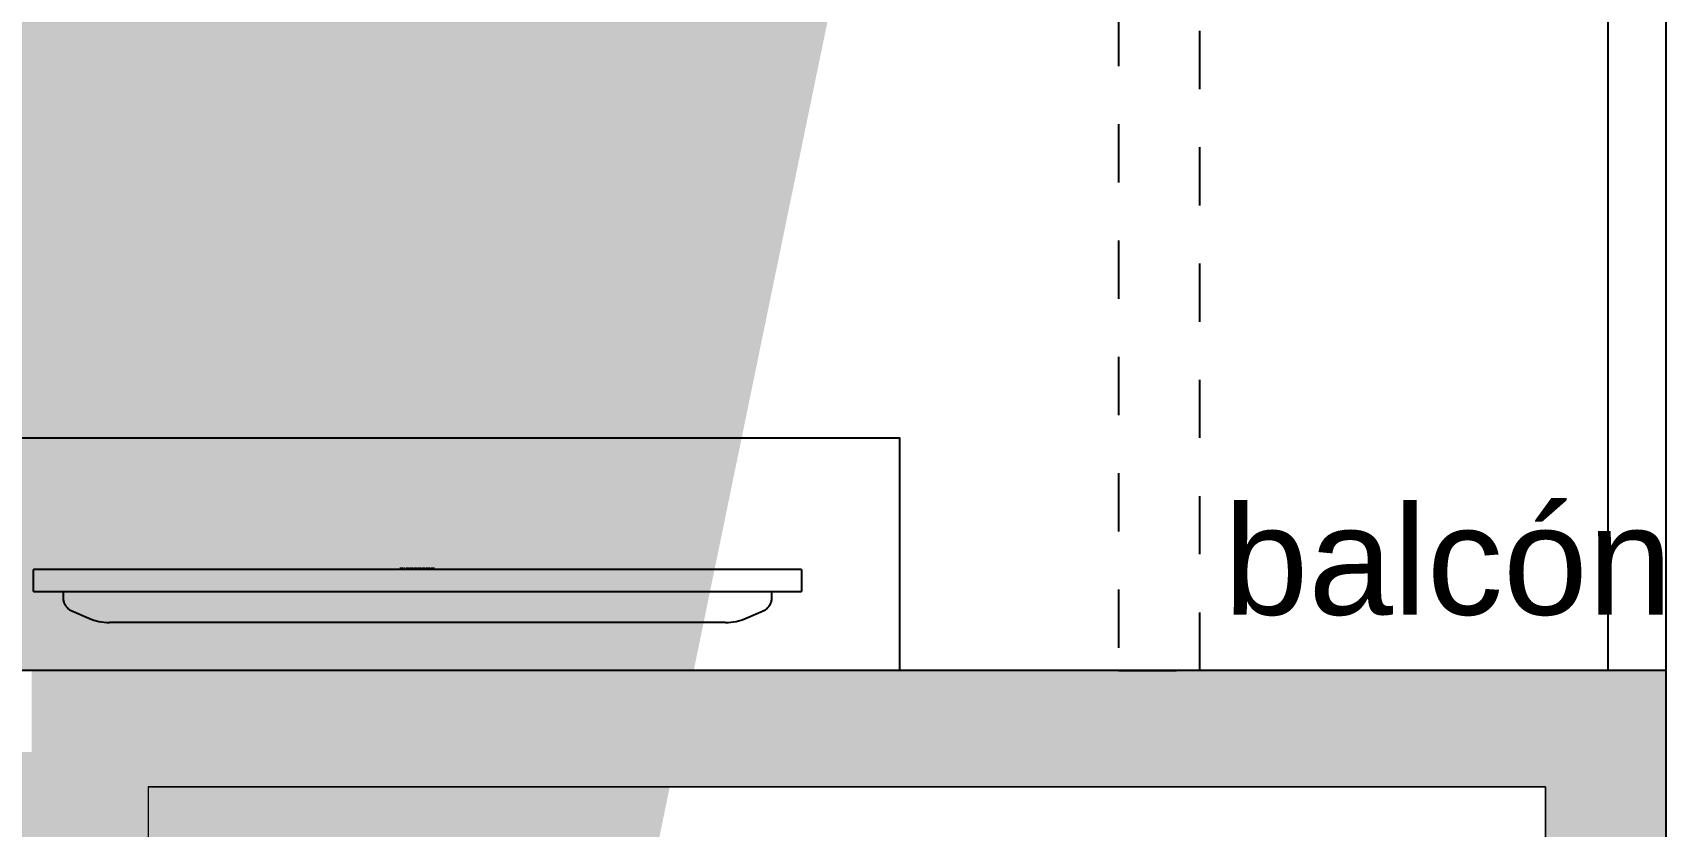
# Model space of a CAD drawing. Header units: metres. Extents: x -598 to 357, y -242 to 574.
# Drawn here: x -245.488 to -242.672, y 295.966 to 297.331 of the extents above; entities that cross this region are included whole.
import ezdxf

# ---------------------------------------------------------------- set-up
doc = ezdxf.new("R2010")
doc.units = ezdxf.units.M
doc.linetypes.add('xref_Nivel TIPICO$0$HIDDEN2', pattern=[0.1875, 0.125, -0.0625])
for name, color, linetype in [('APTOS_SPZ_MCH_N2 MUNI$0$DUCTOS', 1, 'Continuous'), ('T-texto', 8, 'Continuous'), ('xref_Nivel PB$0$B-baranda', 2, 'Continuous'), ('xref_Nivel TIPICO$0$D-dintel mamposteria', 1, 'Continuous'), ('xref_Nivel TIPICO$0$H-hatch mamposteria', 8, 'Continuous'), ('xref_Nivel TIPICO$0$M-muebles', 1, 'Continuous'), ('ZXREF_ELEVADORES$0$E-Elevador', 1, 'Continuous')]:
    doc.layers.add(name, color=color, linetype=linetype)
doc.layers.add('Muro Mamspoteria', color=5, linetype='Continuous', lineweight=9)
doc.styles.get("Standard").update_dxf_attribs({"font": 'arial.ttf'})

# ---------------------------------------------------------------- blocks, each defined once
blk = doc.blocks.new('*U235')
at = {"layer": 'xref_Nivel TIPICO$0$D-dintel mamposteria', "linetype": 'xref_Nivel TIPICO$0$HIDDEN2', "ltscale": 0.5}
blk.add_lwpolyline([(0.14, 0), (0, 0), (0, 3.1394), (0.14, 3.1394)], close=True, dxfattribs=at)
blk = doc.blocks.new('ELEVADOR 01')
at = {"layer": 'ZXREF_ELEVADORES$0$E-Elevador', "color": 8, "linetype": 'Continuous', "lineweight": 20}
blk.add_lwpolyline([(-182.83574, 287.16745), (-182.83574, 289.26745), (-180.43314, 289.26745), (-180.43314, 287.16745)], dxfattribs=at)
blk = doc.blocks.new('xref_Nivel TIPICO$0$Television_Panasonic_54quot_Plasma_Wall_Mounted_10523 - Television_Panasonic_54quot_Plasma_Wall_Mounted_10523-13820842-AMUEBLADAS N8 _18_34')
at = {"layer": 'xref_Nivel TIPICO$0$M-muebles'}
for p, q in [((-0.6604, 0.2423), (0.6604, 0.2423)), ((-0.6604, 0.2423), (-0.6604, 0.2042)), ((-0.0293, 0.2439), (-0.0258, 0.2439)), ((-0.0293, 0.2439), (-0.0293, 0.2423)), ((-0.0281, 0.2439), (-0.0257, 0.2439)), ((-0.0281, 0.2439), (-0.0281, 0.2423)), ((-0.0258, 0.2439), (-0.0244, 0.2439)), ((-0.0258, 0.2439), (-0.0258, 0.2423)), ((-0.0258, 0.2439), (-0.0258, 0.2423)), ((-0.0257, 0.2439), (-0.024, 0.2439)), ((-0.0257, 0.2439), (-0.0257, 0.2423)), ((-0.0257, 0.2439), (-0.0257, 0.2423)), ((-0.0245, 0.2439), (-0.0245, 0.2423)), ((-0.0244, 0.2439), (-0.0233, 0.2439)), ((-0.0244, 0.2439), (-0.0244, 0.2423)), ((-0.024, 0.2439), (-0.0234, 0.2439)), ((-0.024, 0.2423), (-0.024, 0.2439)), ((-0.0237, 0.2439), (-0.0237, 0.2423)), ((-0.0234, 0.2439), (-0.0234, 0.2423)), ((-0.0233, 0.2439), (-0.0226, 0.2439)), ((-0.0233, 0.2439), (-0.0233, 0.2423)), ((-0.023, 0.2439), (-0.023, 0.2423)), ((-0.0226, 0.2439), (-0.0223, 0.2439)), ((-0.0226, 0.2439), (-0.0226, 0.2423)), ((-0.0223, 0.2439), (-0.0223, 0.2423)), ((-0.0211, 0.2439), (-0.0209, 0.2439)), ((-0.0211, 0.2439), (-0.0211, 0.2423)), ((-0.021, 0.2439), (-0.0204, 0.2439)), ((-0.021, 0.2439), (-0.021, 0.2423)), ((-0.0209, 0.2439), (-0.0203, 0.2439)), ((-0.0209, 0.2439), (-0.0209, 0.2423)), ((-0.0205, 0.2439), (-0.0205, 0.2423)), ((-0.0204, 0.2439), (-0.0194, 0.2439)), ((-0.0204, 0.2439), (-0.0204, 0.2423)), ((-0.0203, 0.2439), (-0.0195, 0.2439)), ((-0.0203, 0.2439), (-0.0203, 0.2423)), ((-0.0198, 0.2439), (-0.0198, 0.2423)), ((-0.0195, 0.2439), (-0.0185, 0.2439)), ((-0.0195, 0.2439), (-0.0195, 0.2423)), ((-0.0194, 0.2439), (-0.0179, 0.2439)), ((-0.0194, 0.2439), (-0.0194, 0.2423)), ((-0.0193, 0.2439), (-0.0186, 0.2439)), ((-0.0193, 0.2439), (-0.0193, 0.2423)), ((-0.0192, 0.2439), (-0.0192, 0.2423)), ((-0.0188, 0.2439), (-0.0188, 0.2423)), ((-0.0186, 0.2439), (-0.0174, 0.2439)), ((-0.0186, 0.2439), (-0.0186, 0.2423)), ((-0.0185, 0.2439), (-0.0164, 0.2439)), ((-0.0185, 0.2439), (-0.0185, 0.2423)), ((-0.0183, 0.2439), (-0.0183, 0.2423)), ((-0.018, 0.2439), (-0.018, 0.2423)), ((-0.0179, 0.2439), (-0.0165, 0.2439)), ((-0.0179, 0.2439), (-0.0179, 0.2423)), ((-0.0175, 0.2439), (-0.0175, 0.2423)), ((-0.0174, 0.2439), (-0.0166, 0.2439)), ((-0.0174, 0.2439), (-0.0174, 0.2423)), ((-0.0167, 0.2439), (-0.0167, 0.2423)), ((-0.0166, 0.2439), (-0.0164, 0.2439)), ((-0.0166, 0.2439), (-0.0166, 0.2423)), ((-0.0165, 0.2439), (-0.0157, 0.2439)), ((-0.0165, 0.2439), (-0.0165, 0.2423)), ((-0.0164, 0.2423), (-0.0164, 0.2439)), ((-0.0164, 0.2423), (-0.0164, 0.2439)), ((-0.0164, 0.2439), (-0.0164, 0.2423)), ((-0.0161, 0.2439), (-0.0161, 0.2423)), ((-0.0157, 0.2439), (-0.0153, 0.2439)), ((-0.0157, 0.2439), (-0.0157, 0.2423)), ((-0.0153, 0.2439), (-0.0152, 0.2439)), ((-0.0153, 0.2439), (-0.0153, 0.2423)), ((-0.0152, 0.2439), (-0.0152, 0.2439)), ((-0.0152, 0.2439), (-0.0149, 0.2439)), ((-0.0152, 0.2439), (-0.0152, 0.2423)), ((-0.0152, 0.2439), (-0.0152, 0.2423)), ((-0.0152, 0.2439), (-0.0152, 0.2423)), ((-0.0149, 0.2439), (-0.0149, 0.2423)), ((-0.0136, 0.2439), (-0.0125, 0.2439)), ((-0.0136, 0.2439), (-0.0136, 0.2423)), ((-0.0125, 0.2439), (-0.0103, 0.2439)), ((-0.0125, 0.2439), (-0.0125, 0.2423)), ((-0.0125, 0.2439), (-0.0125, 0.2423)), ((-0.0119, 0.2439), (-0.0119, 0.2423)), ((-0.0106, 0.2439), (-0.0106, 0.2423)), ((-0.0103, 0.2439), (-0.0092, 0.2439)), ((-0.0103, 0.2439), (-0.0103, 0.2423)), ((-0.0094, 0.2439), (-0.0094, 0.2423)), ((-0.0092, 0.2439), (-0.0085, 0.2439)), ((-0.0092, 0.2439), (-0.0092, 0.2423)), ((-0.0085, 0.2439), (-0.0081, 0.2439)), ((-0.0085, 0.2439), (-0.0085, 0.2423)), ((-0.0081, 0.2439), (-0.0081, 0.2439)), ((-0.0081, 0.2439), (-0.0081, 0.2423)), ((-0.0081, 0.2439), (-0.0081, 0.2423)), ((-0.0067, 0.2439), (-0.0065, 0.2439)), ((-0.0067, 0.2439), (-0.0067, 0.2423)), ((-0.0066, 0.2439), (-0.0061, 0.2439)), ((-0.0066, 0.2439), (-0.0066, 0.2423)), ((-0.0065, 0.2439), (-0.0059, 0.2439)), ((-0.0065, 0.2439), (-0.0065, 0.2423)), ((-0.0061, 0.2439), (-0.0051, 0.2439)), ((-0.0061, 0.2439), (-0.0061, 0.2423)), ((-0.0061, 0.2439), (-0.0061, 0.2423)), ((-0.0059, 0.2439), (-0.0051, 0.2439)), ((-0.0059, 0.2439), (-0.0059, 0.2423)), ((-0.0054, 0.2439), (-0.0054, 0.2423)), ((-0.0051, 0.2439), (-0.0041, 0.2439)), ((-0.0051, 0.2439), (-0.0035, 0.2439)), ((-0.0051, 0.2439), (-0.0051, 0.2423)), ((-0.0051, 0.2439), (-0.0051, 0.2423)), ((-0.005, 0.2439), (-0.0042, 0.2439)), ((-0.005, 0.2439), (-0.005, 0.2423)), ((-0.0049, 0.2439), (-0.0049, 0.2423)), ((-0.0044, 0.2439), (-0.0044, 0.2423)), ((-0.0042, 0.2439), (-0.003, 0.2439)), ((-0.0042, 0.2439), (-0.0042, 0.2423)), ((-0.0041, 0.2439), (-0.0021, 0.2439)), ((-0.0041, 0.2439), (-0.0041, 0.2423)), ((-0.0039, 0.2439), (-0.0039, 0.2423)), ((-0.0037, 0.2439), (-0.0037, 0.2423)), ((-0.0035, 0.2439), (-0.0021, 0.2439)), ((-0.0035, 0.2439), (-0.0035, 0.2423)), ((-0.0032, 0.2439), (-0.0032, 0.2423)), ((-0.003, 0.2439), (-0.0022, 0.2439)), ((-0.003, 0.2439), (-0.003, 0.2423)), ((-0.0024, 0.2439), (-0.0024, 0.2423)), ((-0.0022, 0.2439), (-0.0021, 0.2439)), ((-0.0022, 0.2439), (-0.0022, 0.2423)), ((-0.0021, 0.2439), (-0.0013, 0.2439)), ((-0.0021, 0.2423), (-0.0021, 0.2439)), ((-0.0021, 0.2423), (-0.0021, 0.2439)), ((-0.0021, 0.2439), (-0.0021, 0.2423)), ((-0.0021, 0.2439), (-0.0021, 0.2423)), ((-0.0018, 0.2439), (-0.0018, 0.2423)), ((-0.0013, 0.2439), (-0.0009, 0.2439)), ((-0.0013, 0.2439), (-0.0013, 0.2423)), ((-0.0009, 0.2439), (-0.0009, 0.2439)), ((-0.0009, 0.2439), (-0.0008, 0.2439)), ((-0.0009, 0.2439), (-0.0009, 0.2423)), ((-0.0009, 0.2439), (-0.0009, 0.2423)), ((-0.0009, 0.2439), (-0.0009, 0.2423)), ((-0.0008, 0.2439), (-0.0006, 0.2439)), ((-0.0008, 0.2439), (-0.0008, 0.2423)), ((-0.0006, 0.2439), (-0.0006, 0.2423)), ((0.0003, 0.2439), (0.0015, 0.2439)), ((0.0003, 0.2423), (0.0003, 0.2439)), ((0.0004, 0.2439), (0.0007, 0.2439)), ((0.0004, 0.2439), (0.0004, 0.2423)), ((0.0007, 0.2439), (0.0012, 0.2439)), ((0.0007, 0.2439), (0.0007, 0.2423)), ((0.0007, 0.2439), (0.0007, 0.2423)), ((0.0012, 0.2439), (0.002, 0.2439)), ((0.0012, 0.2439), (0.0012, 0.2423)), ((0.0012, 0.2439), (0.0012, 0.2423)), ((0.0015, 0.2439), (0.002, 0.2439)), ((0.0015, 0.2439), (0.0015, 0.2423)), ((0.0015, 0.2439), (0.0015, 0.2423)), ((0.0019, 0.2439), (0.0032, 0.2439)), ((0.0019, 0.2439), (0.0019, 0.2423)), ((0.002, 0.2439), (0.0033, 0.2439)), ((0.002, 0.2439), (0.003, 0.2439)), ((0.002, 0.2439), (0.002, 0.2423)), ((0.002, 0.2439), (0.002, 0.2423)), ((0.003, 0.2439), (0.0044, 0.2439)), ((0.003, 0.2439), (0.003, 0.2423)), ((0.0031, 0.2439), (0.0031, 0.2423)), ((0.0032, 0.2439), (0.0049, 0.2439)), ((0.0032, 0.2439), (0.0032, 0.2423)), ((0.0032, 0.2439), (0.0032, 0.2423)), ((0.0032, 0.2439), (0.0032, 0.2423)), ((0.0033, 0.2439), (0.0044, 0.2439)), ((0.0033, 0.2439), (0.0033, 0.2423)), ((0.0041, 0.2439), (0.0041, 0.2423)), ((0.0044, 0.2439), (0.0053, 0.2439)), ((0.0044, 0.2439), (0.0044, 0.2423)), ((0.0044, 0.2439), (0.0044, 0.2423)), ((0.0045, 0.2439), (0.0045, 0.2423)), ((0.0047, 0.2439), (0.0047, 0.2423)), ((0.0049, 0.2439), (0.0057, 0.2439)), ((0.0049, 0.2439), (0.0049, 0.2423)), ((0.0053, 0.2439), (0.0057, 0.2439)), ((0.0053, 0.2439), (0.0053, 0.2423)), ((0.0057, 0.2439), (0.006, 0.2439)), ((0.0057, 0.2439), (0.0057, 0.2423)), ((0.0057, 0.2439), (0.0057, 0.2423)), ((0.0057, 0.2439), (0.0057, 0.2423)), ((0.006, 0.2439), (0.006, 0.2423)), ((0.007, 0.2439), (0.008, 0.2439)), ((0.007, 0.2423), (0.007, 0.2439)), ((0.0079, 0.2439), (0.0079, 0.2423)), ((0.008, 0.2439), (0.0101, 0.2439)), ((0.008, 0.2439), (0.008, 0.2423)), ((0.0082, 0.2439), (0.0087, 0.2439)), ((0.0082, 0.2439), (0.0082, 0.2423)), ((0.0087, 0.2439), (0.0101, 0.2439)), ((0.0087, 0.2439), (0.0087, 0.2423)), ((0.0087, 0.2439), (0.0087, 0.2423)), ((0.0101, 0.2439), (0.0123, 0.2439)), ((0.0101, 0.2439), (0.0115, 0.2439)), ((0.0101, 0.2423), (0.0101, 0.2439)), ((0.0101, 0.2439), (0.0101, 0.2423)), ((0.0101, 0.2439), (0.0101, 0.2423)), ((0.0101, 0.2439), (0.0101, 0.2423)), ((0.0115, 0.2439), (0.012, 0.2439)), ((0.0115, 0.2439), (0.0115, 0.2423)), ((0.0115, 0.2439), (0.0115, 0.2423)), ((0.0117, 0.2439), (0.0117, 0.2423)), ((0.012, 0.2439), (0.012, 0.2423)), ((0.0123, 0.2439), (0.0132, 0.2439)), ((0.0123, 0.2439), (0.0123, 0.2423)), ((0.0128, 0.2439), (0.0128, 0.2423)), ((0.0132, 0.2439), (0.0132, 0.2423)), ((0.0145, 0.2439), (0.0157, 0.2439)), ((0.0145, 0.2439), (0.0145, 0.2423)), ((0.0157, 0.2439), (0.0178, 0.2439)), ((0.0157, 0.2439), (0.0157, 0.2423)), ((0.0157, 0.2439), (0.0157, 0.2423)), ((0.0162, 0.2439), (0.0162, 0.2423)), ((0.0175, 0.2439), (0.0175, 0.2423)), ((0.0178, 0.2439), (0.0189, 0.2439)), ((0.0178, 0.2439), (0.0178, 0.2423)), ((0.0188, 0.2439), (0.0188, 0.2423)), ((0.0189, 0.2439), (0.0197, 0.2439)), ((0.0189, 0.2439), (0.0189, 0.2423)), ((0.0197, 0.2439), (0.02, 0.2439)), ((0.0197, 0.2439), (0.0197, 0.2423)), ((0.02, 0.2439), (0.0201, 0.2439)), ((0.02, 0.2439), (0.02, 0.2423)), ((0.0201, 0.2439), (0.0201, 0.2423)), ((0.0217, 0.2439), (0.0229, 0.2439)), ((0.0217, 0.2439), (0.0229, 0.2439)), ((0.0217, 0.2439), (0.0217, 0.2423)), ((0.0217, 0.2439), (0.0217, 0.2423)), ((0.0229, 0.2439), (0.0229, 0.2423)), ((0.0229, 0.2439), (0.0229, 0.2423)), ((0.0243, 0.2439), (0.0247, 0.2439)), ((0.0243, 0.2439), (0.0243, 0.2423)), ((0.0247, 0.2439), (0.0258, 0.2439)), ((0.0247, 0.2439), (0.0247, 0.2423)), ((0.0252, 0.2439), (0.0252, 0.2423)), ((0.0255, 0.2439), (0.026, 0.2439)), ((0.0255, 0.2439), (0.0255, 0.2423)), ((0.0258, 0.2439), (0.0274, 0.2439)), ((0.0258, 0.2439), (0.0258, 0.2423)), ((0.026, 0.2439), (0.0273, 0.2439)), ((0.026, 0.2439), (0.026, 0.2423)), ((0.026, 0.2439), (0.026, 0.2423)), ((0.0273, 0.2439), (0.0285, 0.2439)), ((0.0273, 0.2439), (0.0273, 0.2423)), ((0.0274, 0.2439), (0.0292, 0.2439)), ((0.0274, 0.2439), (0.0274, 0.2423)), ((0.0274, 0.2439), (0.0274, 0.2423)), ((0.0274, 0.2439), (0.0274, 0.2423)), ((0.0283, 0.2439), (0.0283, 0.2423)), ((0.0285, 0.2439), (0.029, 0.2439)), ((0.0285, 0.2439), (0.0285, 0.2423)), ((0.0289, 0.2439), (0.0289, 0.2423)), ((0.029, 0.2439), (0.0302, 0.2439)), ((0.029, 0.2423), (0.029, 0.2439)), ((0.0292, 0.2439), (0.03, 0.2439)), ((0.0292, 0.2439), (0.0292, 0.2423)), ((0.0292, 0.2439), (0.0292, 0.2423)), ((0.03, 0.2439), (0.03, 0.2423)), ((0.0302, 0.2439), (0.0302, 0.2423)), ((0.6604, 0.2042), (0.6604, 0.2423)), ((0.6604, 0.2042), (-0.6604, 0.2042)), ((-0.6096, 0.1941), (-0.6096, 0.2042)), ((0.6096, 0.2042), (0.6096, 0.1941)), ((-0.5652, 0.1582), (-0.5943, 0.1708)), ((0.5943, 0.1708), (0.5652, 0.1582)), ((-0.5297, 0.1508), (0.5297, 0.1508))]:
    blk.add_line(p, q, dxfattribs=at)
for points, knots in [([(-0.5943, 0.1708), (-0.5961, 0.1716), (-0.5996, 0.1736), (-0.6031, 0.177), (-0.6055, 0.1802), (-0.6075, 0.1836), (-0.6091, 0.1882), (-0.6096, 0.1922), (-0.6096, 0.1941)], [0, 0, 0, 0, 0.2, 0.4, 0.5, 0.6, 0.8, 1, 1, 1, 1]), ([(0.6096, 0.1941), (0.6096, 0.1922), (0.6091, 0.1882), (0.6075, 0.1836), (0.6055, 0.1802), (0.6031, 0.177), (0.5995, 0.1736), (0.5962, 0.1716), (0.5943, 0.1708)], [-1, -1, -1, -1, -0.8, -0.6, -0.5, -0.4, -0.2, 0, 0, 0, 0])]:
    blk.add_open_spline(points, degree=3, knots=knots, dxfattribs=at)
for points in [[(-0.5297, 0.1508), (-0.5358, 0.1508), (-0.548, 0.1521), (-0.5596, 0.1557), (-0.5652, 0.1582)], [(0.5652, 0.1582), (0.5595, 0.1557), (0.548, 0.1521), (0.5359, 0.1508), (0.5297, 0.1508)]]:
    blk.add_open_spline(points, degree=3, dxfattribs=at)

msp = doc.modelspace()

# ---------------------------------------------------------------- hatches: boundary and pattern name
at = {"layer": 'xref_Nivel TIPICO$0$H-hatch mamposteria', "transparency": 33554585}
h = msp.add_hatch(color=256, dxfattribs=at)
h.dxf.hatch_style = 1
h.paths.add_polyline_path([(-243.8209, 300.2734), (-243.6809, 300.2734), (-243.6809, 301.9595), (-243.8209, 301.9595)], flags=17)
h.paths.add_polyline_path([(-242.6778, 304.9192), (-242.6788, 307.7945), (-242.8188, 307.7945), (-242.8178, 304.9192)])
h.paths.add_polyline_path([(-243.7788, 291.8835), (-243.7788, 291.6835), (-244.0782, 291.6827), (-244.0782, 291.713), (-244.0982, 291.7139), (-244.0603, 291.8827)], flags=17)
h.paths.add_polyline_path([(-251.5387, 299.3945), (-251.5387, 299.5345), (-256.5387, 299.5345), (-256.5387, 299.3945)], flags=17)
h.paths.add_polyline_path([(-250.6387, 299.5345), (-250.6387, 299.3945), (-249.5787, 299.3945), (-249.5787, 295.7822), (-249.4387, 295.7822), (-249.4387, 300.2945), (-249.5787, 300.2945), (-249.5787, 299.5345)], flags=17)
h.paths.add_polyline_path([(-257.2787, 303.2953), (-257.1387, 303.2953), (-257.1387, 302.6101), (-257.2787, 302.6101)])
h.paths.add_polyline_path([(-257.1387, 303.8953), (-257.2787, 303.8953), (-257.2787, 308.8345), (-256.5387, 308.8345), (-256.5387, 308.6945), (-257.1387, 308.6945)])
h.paths.add_polyline_path([(-248.4448, 308.3045), (-248.4448, 308.4445), (-243.8788, 308.4445), (-243.8788, 308.3045)], flags=17)
h.paths.add_polyline_path([(-254.1337, 308.6945), (-254.1337, 308.8345), (-253.6587, 308.8345), (-253.6587, 308.6945)])
h.paths.add_polyline_path([(-257.2787, 300.2945), (-257.1387, 300.2945), (-257.1387, 299.3945), (-257.2787, 299.3945)])
h.paths.add_polyline_path([(-257.1387, 285.3959), (-257.2787, 285.3959), (-257.2787, 286.9289), (-256.0637, 286.9289), (-256.0637, 286.7889), (-257.1387, 286.7889)])
h.paths.add_polyline_path([(-257.1387, 280.3422), (-257.2787, 280.3422), (-257.2787, 282.4959), (-257.1387, 282.4959)])
h.paths.add_polyline_path([(-251.5387, 279.1284), (-251.6787, 279.1284), (-251.6787, 278.0199), (-253.0387, 278.0199), (-253.0387, 277.8799), (-251.6787, 277.8799), (-251.6787, 276.4718), (-251.1587, 276.4718), (-251.1587, 276.6118), (-251.5387, 276.6118)])
h.paths.add_polyline_path([(-247.1472, 288.8545), (-247.1472, 288.7145), (-249.4387, 288.7145), (-249.4387, 276.4718), (-249.9587, 276.4718), (-249.9587, 276.6118), (-249.5787, 276.6118), (-249.5787, 288.8545)])
h.paths.add_polyline_path([(-256.5387, 278.0199), (-256.5387, 277.8799), (-257.2787, 277.8799), (-257.2787, 279.3422), (-257.1387, 279.3422), (-257.1387, 278.0199)])
h.paths.add_polyline_path([(-257.2787, 284.3959), (-257.2777, 283.4959), (-257.1377, 283.4959), (-257.1387, 284.3959)])
h.paths.add_polyline_path([(-257.1387, 293.8359), (-257.2787, 293.8359), (-257.2787, 292.6835), (-257.1387, 292.6835)], flags=17)
h.paths.add_polyline_path([(-257.2787, 296.3689), (-255.745, 296.3689), (-255.745, 296.2289), (-257.1387, 296.2289), (-257.1377, 294.8359), (-257.2777, 294.8359)])
edge = h.paths.add_edge_path()
edge.add_line((-242.6783, 304.3505), (-242.8188, 304.3505))
edge.add_line((-242.8188, 304.3505), (-242.8188, 303.9995))
edge.add_line((-242.8188, 303.9995), (-244.4817, 303.9995))
edge.add_line((-244.4817, 303.9995), (-244.4817, 303.8595))
edge.add_line((-244.4817, 303.8595), (-242.6788, 303.8595))
edge.add_line((-242.6788, 303.8595), (-242.6788, 304.3505))
edge.add_line((-257.2777, 284.3959), (-257.1377, 284.3959))
edge.add_line((-242.6788, 290.9835), (-242.6788, 289.234))
edge.add_line((-242.6788, 289.234), (-245.489, 289.234))
edge.add_line((-247.6472, 289.8545), (-247.7872, 289.8545))
edge.add_line((-248.4448, 308.3065), (-248.4448, 308.4465))
edge.add_line((-243.4387, 277.32), (-243.4387, 277.46))
edge.add_line((-242.8191, 280.6731), (-242.6811, 280.6731))
edge.add_line((-242.8191, 281.2731), (-242.6815, 281.2731))
edge.add_line((-244.8918, 293.734), (-245.489, 293.734))
edge.add_line((-245.489, 293.734), (-245.489, 296.094))
edge.add_line((-245.489, 296.094), (-247.7872, 296.094))
edge.add_line((-247.7872, 296.094), (-247.7872, 296.334))
edge.add_line((-245.0642, 291.6835), (-245.0642, 291.7139))
edge.add_line((-245.0642, 291.7139), (-245.0462, 291.7139))
edge.add_line((-245.0462, 291.7139), (-245.0823, 291.8835))
edge.add_line((-243.8128, 293.934), (-242.8864, 293.934))
edge.add_line((-242.8864, 293.934), (-242.8864, 296.034))
edge.add_line((-242.8864, 296.034), (-245.289, 296.034))
edge.add_line((-245.289, 296.034), (-245.289, 293.934))
edge.add_line((-245.289, 293.934), (-244.8737, 293.934))
edge.add_line((-247.7872, 296.334), (-247.6472, 296.334))
edge.add_line((-247.6472, 296.334), (-247.6472, 296.234))
edge.add_line((-247.6472, 296.234), (-242.6788, 296.234))
edge.add_line((-242.6788, 296.234), (-242.6788, 293.734))
edge.add_line((-242.6788, 293.734), (-243.795, 293.734))
edge.add_line((-243.4387, 277.32), (-243.4387, 277.46))
edge.add_line((-243.4387, 277.46), (-242.8191, 277.46))
edge.add_line((-242.8191, 277.46), (-242.8191, 280.6731))
edge.add_line((-242.6811, 280.6731), (-242.6791, 277.32))
edge.add_line((-242.682, 281.2731), (-242.682, 282.1439))
edge.add_line((-242.682, 282.1439), (-242.8191, 282.1439))
edge.add_line((-242.6791, 277.32), (-243.4387, 277.32))
edge.add_line((-242.8191, 282.1439), (-242.8191, 281.2731))
edge.add_line((-242.6864, 290.9835), (-242.8864, 290.9835))
edge.add_line((-247.6472, 289.8545), (-247.6472, 291.1267))
edge.add_line((-247.6472, 291.1267), (-245.489, 291.1267))
edge.add_line((-245.489, 291.1267), (-245.489, 289.234))
edge.add_line((-245.489, 291.2667), (-247.7872, 291.2667))
edge.add_line((-247.7872, 291.2667), (-247.7872, 289.8545))
edge.add_line((-245.0823, 291.8835), (-245.489, 291.8835))
edge.add_line((-245.489, 291.8835), (-245.489, 291.2667))
edge.add_line((-245.289, 291.6835), (-245.0642, 291.6835))
edge.add_line((-242.8864, 290.9835), (-242.8864, 289.434))
edge.add_line((-242.8864, 289.434), (-245.289, 289.434))
edge.add_line((-245.289, 289.434), (-245.289, 291.6835))
h.paths.add_polyline_path([(-252.5387, 308.6945), (-252.5387, 308.8345), (-253.0587, 308.8345), (-253.0587, 308.6945)])
h.paths.add_polyline_path([(-251.5387, 308.8345), (-251.5387, 308.6945), (-249.5787, 308.6945), (-249.5787, 301.2945), (-249.4387, 301.2945), (-249.4387, 308.3045), (-249.0448, 308.3045), (-249.0448, 308.4445), (-249.4387, 308.4445), (-249.4387, 308.8345)])
h.paths.add_polyline_path([(-257.2775, 290.9835), (-257.1376, 290.9835), (-257.1364, 291.8835), (-257.2764, 291.8835)], flags=17)
h.paths.add_polyline_path([(-257.2785, 290.0945), (-249.5787, 290.0945), (-249.5787, 294.7822), (-249.4387, 294.7822), (-249.4387, 289.8545), (-249.5787, 289.8545), (-249.5787, 289.9545), (-257.2787, 289.9545)])
h.paths.add_polyline_path([(-249.4404, 282.4704), (-249.4387, 282.3304), (-242.6825, 282.3304), (-242.6825, 282.9439), (-242.6825, 282.9439), (-242.6834, 284.3959), (-242.8191, 284.3959), (-242.8208, 282.4704)], flags=16)
h.paths.add_polyline_path([(-247.7872, 302.3005), (-248.3387, 302.3026), (-248.3387, 302.1626), (-247.7872, 302.1605), (-247.7872, 297.334), (-247.6472, 297.334), (-247.6472, 300.9909), (-244.7209, 300.9909), (-244.7209, 301.1309), (-247.6472, 301.1309), (-247.6472, 305.3015), (-246.8109, 305.3015), (-246.8109, 305.4415), (-248.3387, 305.4415), (-248.3387, 305.3015), (-247.7872, 305.3015)], flags=17)
h = msp.add_hatch(color=256, dxfattribs=at)
h.dxf.hatch_style = 1
h.paths.add_polyline_path([(-246.9714, 296.094), (-246.9714, 296.234), (-247.6472, 296.234), (-247.6472, 296.334), (-247.7872, 296.334), (-247.7872, 296.094)])
h.paths.add_polyline_path([(-245.489, 293.8726), (-247.7872, 293.874), (-247.7872, 293.7354), (-245.489, 293.7326), (-245.489, 293.734), (-244.8918, 293.734), (-244.8557, 293.9036), (-244.8737, 293.9036), (-244.8737, 293.934), (-245.289, 293.934), (-245.289, 296.034), (-242.8864, 296.034), (-242.8864, 293.934), (-243.8128, 293.934), (-243.8128, 293.9036), (-243.8331, 293.9036), (-243.795, 293.734), (-242.6788, 293.734), (-242.6788, 296.234), (-245.4898, 296.234), (-245.4898, 296.094), (-245.489, 296.094)])

# ---------------------------------------------------------------- linework, layer by layer
at = {"layer": 'APTOS_SPZ_MCH_N2 MUNI$0$DUCTOS'}
msp.add_lwpolyline([(-249.4387, 282.3303), (-242.6791, 282.3304), (-242.681, 283.7395), (-242.1853, 283.7398), (-242.1834, 289.4277), (-242.6788, 289.4277), (-242.6788, 291.8773), (-243.0788, 291.8773), (-243.0788, 293.7277), (-242.6788, 293.7277), (-242.6788, 308.6882), (-243.8788, 308.6882), (-243.8788, 308.4382), (-249.4387, 308.4382), (-249.4387, 308.8282), (-257.2787, 308.8282), (-257.2787, 276.4656), (-249.4387, 276.4656), (-249.4387, 282.3304)], dxfattribs=at)
at = {"layer": 'Muro Mamspoteria', "lineweight": 0}
for p, q in [((-242.6788, 303.8032), (-242.6788, 293.734)), ((-242.8864, 296.034), (-245.289, 296.034)), ((-245.289, 296.034), (-245.289, 293.934)), ((-242.8864, 293.934), (-242.8864, 296.034))]:
    msp.add_line(p, q, dxfattribs=at)
at = {"layer": 'xref_Nivel PB$0$B-baranda'}
msp.add_lwpolyline([(-242.7788, 296.234), (-242.7788, 299.3734)], dxfattribs=at)
at = {"layer": 'xref_Nivel TIPICO$0$M-muebles'}
msp.add_line((-242.6788, 296.234), (-245.6599, 296.234), dxfattribs=at)
msp.add_lwpolyline([(-245.6599, 296.234), (-245.6599, 296.634), (-243.997, 296.634), (-243.997, 296.234)], dxfattribs=at)

# ---------------------------------------------------------------- block references
msp.add_blockref('ELEVADOR 01', (-62.4532, 6.7665))
at = {"layer": 'Muro Mamspoteria', "lineweight": 0, "xscale": -1}
msp.add_blockref('*U235', (-243.4809, 296.234), dxfattribs=at)
at = {"layer": 'xref_Nivel TIPICO$0$M-muebles', "xscale": -1}
msp.add_blockref('xref_Nivel TIPICO$0$Television_Panasonic_54quot_Plasma_Wall_Mounted_10523 - Television_Panasonic_54quot_Plasma_Wall_Mounted_10523-13820842-AMUEBLADAS N8 _18_34', (-244.8261, 296.1658), dxfattribs=at)

# ---------------------------------------------------------------- texts
at = {"layer": 'T-texto', "insert": (-243.4398, 296.5175), "char_height": 0.1875, "attachment_point": 1}
msp.add_mtext_dynamic_manual_height_columns('balcón', width=0.126065, gutter_width=0.9375, heights=[0], dxfattribs=at)

doc.saveas('drawing.dxf')
